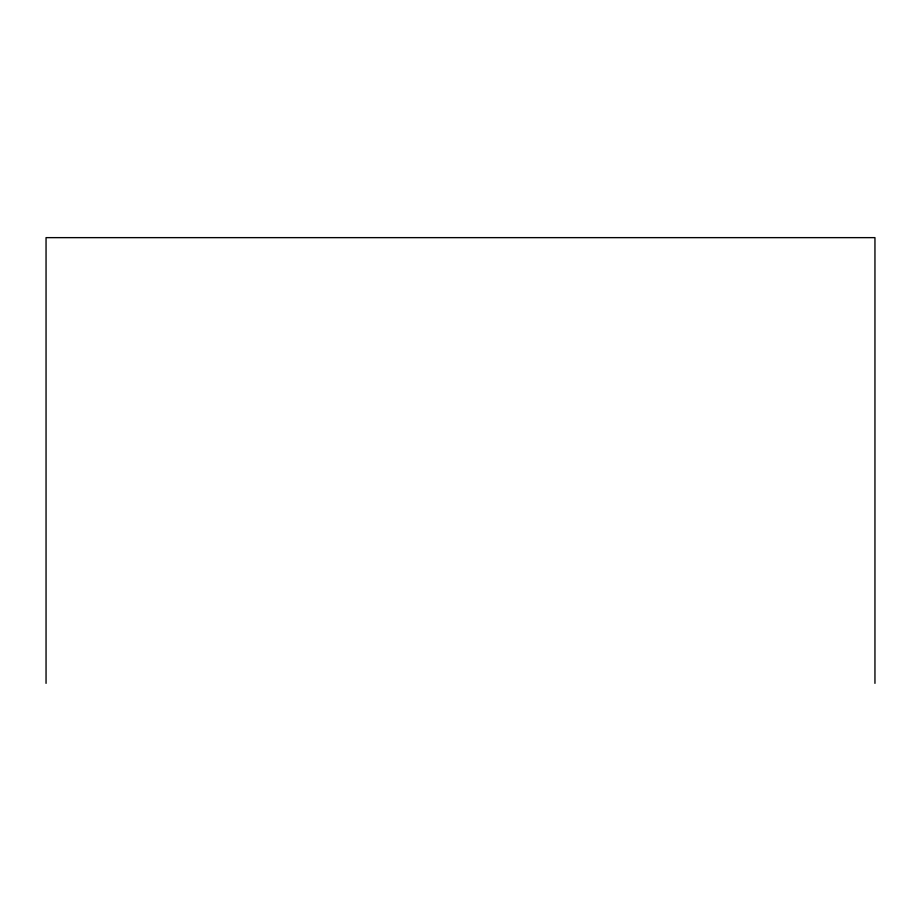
<?xml version="1.0" encoding="UTF-8"?>
<svg xmlns="http://www.w3.org/2000/svg" width="921" height="921" viewBox="0 0 921 921"><rect width="100%" height="100%" fill="white"/><g stroke="black" fill="none" stroke-linecap="round" stroke-linejoin="round"><path stroke-width="1.38" d="M874.95 683.359L874.95 237.641L46.05 237.641L46.05 683.359"/></g></svg>
